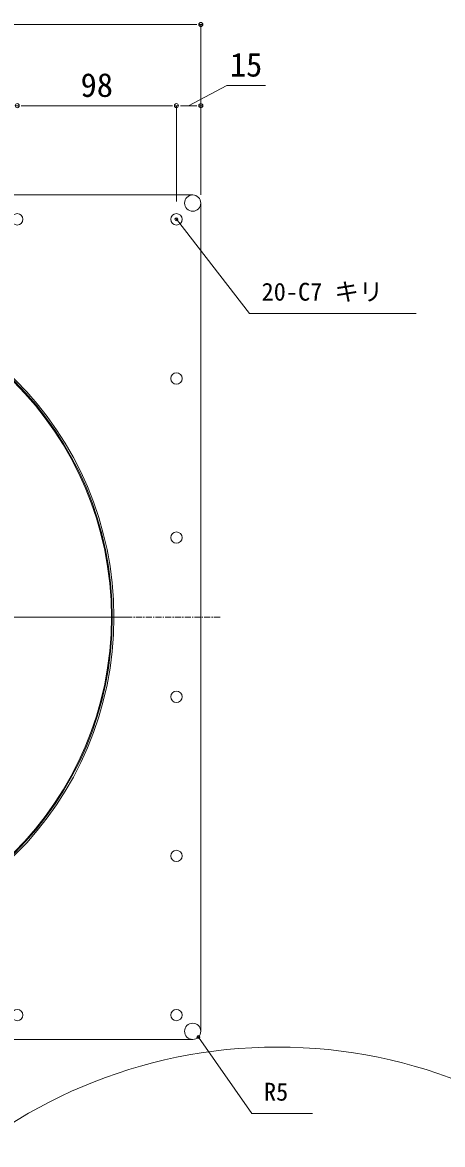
# Model space of a CAD drawing. Units: millimetres, scale not verified. Extents: x -1380 to 1380, y -955 to 955.
# Drawn here: x -300 to -41, y -100 to 591 of the extents above; entities that cross this region are included whole.
import ezdxf
from ezdxf.enums import TextEntityAlignment as Align

# ---------------------------------------------------------------- set-up
doc = ezdxf.new("R2010")
doc.units = ezdxf.units.MM
doc.header["$LTSCALE"] = 3
doc.linetypes.add('USER1', pattern=[2, 1.25, -0.25, 0.25, -0.25])
for name, color, linetype, lineweight in [('0-0_0', 7, 'Continuous', 15), ('0-2_L-2', 7, 'Continuous', 18), ('0-3_L-1', 7, 'Continuous', 18), ('0-4_L-5', 2, 'USER1', 18), ('0-7_MOJI', 7, 'Continuous', 18), ('0-8_SUNPO', 7, 'Continuous', 18), ('0-B_L-1a', 3, 'Continuous', 18)]:
    doc.layers.add(name, color=color, linetype=linetype, lineweight=lineweight)
doc.styles.add('ＭＳ ゴシック', font='')
doc.styles.get('ＭＳ ゴシック').set_extended_font_data('MS Gothic')

# ---------------------------------------------------------------- blocks, each defined once
blk = doc.blocks.new('_DOT')
at = {"layer": '0-0_0'}
for p, q in [((-0.5, 0), (-1, 0)), ((0.25, 0), (-0.25, 0))]:
    blk.add_line(p, q, dxfattribs=at)
blk.add_circle((0, 0), 0.25, dxfattribs=at)

msp = doc.modelspace()

# ---------------------------------------------------------------- linework, layer by layer
at = {"layer": '0-0_0'}
for p, q in [((-205.598, 470.639), (-204.451, 469.155)), ((-192.024, -32.869), (-190.953, -34.408))]:
    msp.add_line(p, q, dxfattribs=at)
for centre in [(-205.024, 469.897), (-191.489, -33.639)]:
    msp.add_circle(centre, 0.938, dxfattribs=at)
at = {"layer": '0-2_L-2'}
for radius in [205.5, 205]:
    msp.add_circle((-450.024, 224.897), radius, dxfattribs=at)
at = {"layer": '0-3_L-1'}
for p, q in [((-195.024, 484.897), (-705.024, 484.897)), ((-190.024, -30.103), (-190.024, 479.897)), ((-705.024, -35.103), (-195.024, -35.103))]:
    msp.add_line(p, q, dxfattribs=at)
for centre, radius in [((-195.024, 479.897), 5), ((-303.024, 469.897), 3.5), ((-205.024, 469.897), 3.5), ((-450.024, 224.897), 206.5), ((-205.024, 371.897), 3.5), ((-205.024, 273.897), 3.5), ((-205.024, 175.897), 3.5), ((-205.024, 77.897), 3.5), ((-303.024, -20.103), 3.5), ((-205.024, -20.103), 3.5), ((-195.024, -30.103), 5)]:
    msp.add_circle(centre, radius, dxfattribs=at)
at = {"layer": '0-4_L-5'}
for p, q in [((-178.199, 224.897), (-721.849, 224.897)), ((-235.024, 224.897), (-665.024, 224.897))]:
    msp.add_line(p, q, dxfattribs=at)
at = {"layer": '0-8_SUNPO'}
for p, q in [((-705.024, 589.878), (-195.024, 589.878)), ((-190.024, 484.897), (-190.024, 589.878)), ((-298.024, 539.878), (-210.024, 539.878)), ((-205.024, 480.897), (-205.024, 539.878)), ((-205.024, 480.897), (-205.024, 539.878)), ((-195.024, 539.878), (-200.024, 539.878)), ((-190.024, 484.897), (-190.024, 539.878))]:
    msp.add_line(p, q, dxfattribs=at)
for points in [[(-197.524, 539.878), (-174.112, 552.378), (-150.183, 552.378)], [(-205.024, 469.897), (-160.163, 411.875), (-57.473, 411.875)], [(-191.489, -33.639), (-158.698, -80.742), (-121.261, -80.742)]]:
    msp.add_lwpolyline(points, dxfattribs=at)
at = {"layer": '0-B_L-1a'}
msp.add_circle((-142.883, -347.537), 307.716, dxfattribs=at)

# ---------------------------------------------------------------- block references
at = {"layer": '0-8_SUNPO', "xscale": 5, "yscale": 5}
for p in [(-190.024, 589.878), (-205.024, 539.878), (-190.024, 539.878)]:
    msp.add_blockref('_DOT', p, dxfattribs=at)
at = {"layer": '0-8_SUNPO', "xscale": 5, "yscale": 5, "rotation": 180}
for p in [(-303.024, 539.878), (-205.024, 539.878)]:
    msp.add_blockref('_DOT', p, dxfattribs=at)

# ---------------------------------------------------------------- texts
at = {"layer": '0-7_MOJI', "style": 'ＭＳ ゴシック'}
for s, p in [('20-C7 キリ ', (-152.651, 416.508)), ('R5 ', (-151.185, -76.109))]:
    msp.add_text(s, height=11, dxfattribs=at).set_placement(p, align=Align.BOTTOM_LEFT)
at = {"layer": '0-8_SUNPO', "style": 'ＭＳ ゴシック'}
for s, p in [('15', (-172.147, 553.378)), ('98', (-264.024, 540.878))]:
    msp.add_text(s, height=14.66, dxfattribs=at).set_placement(p, align=Align.BOTTOM_LEFT)

doc.saveas('drawing.dxf')
